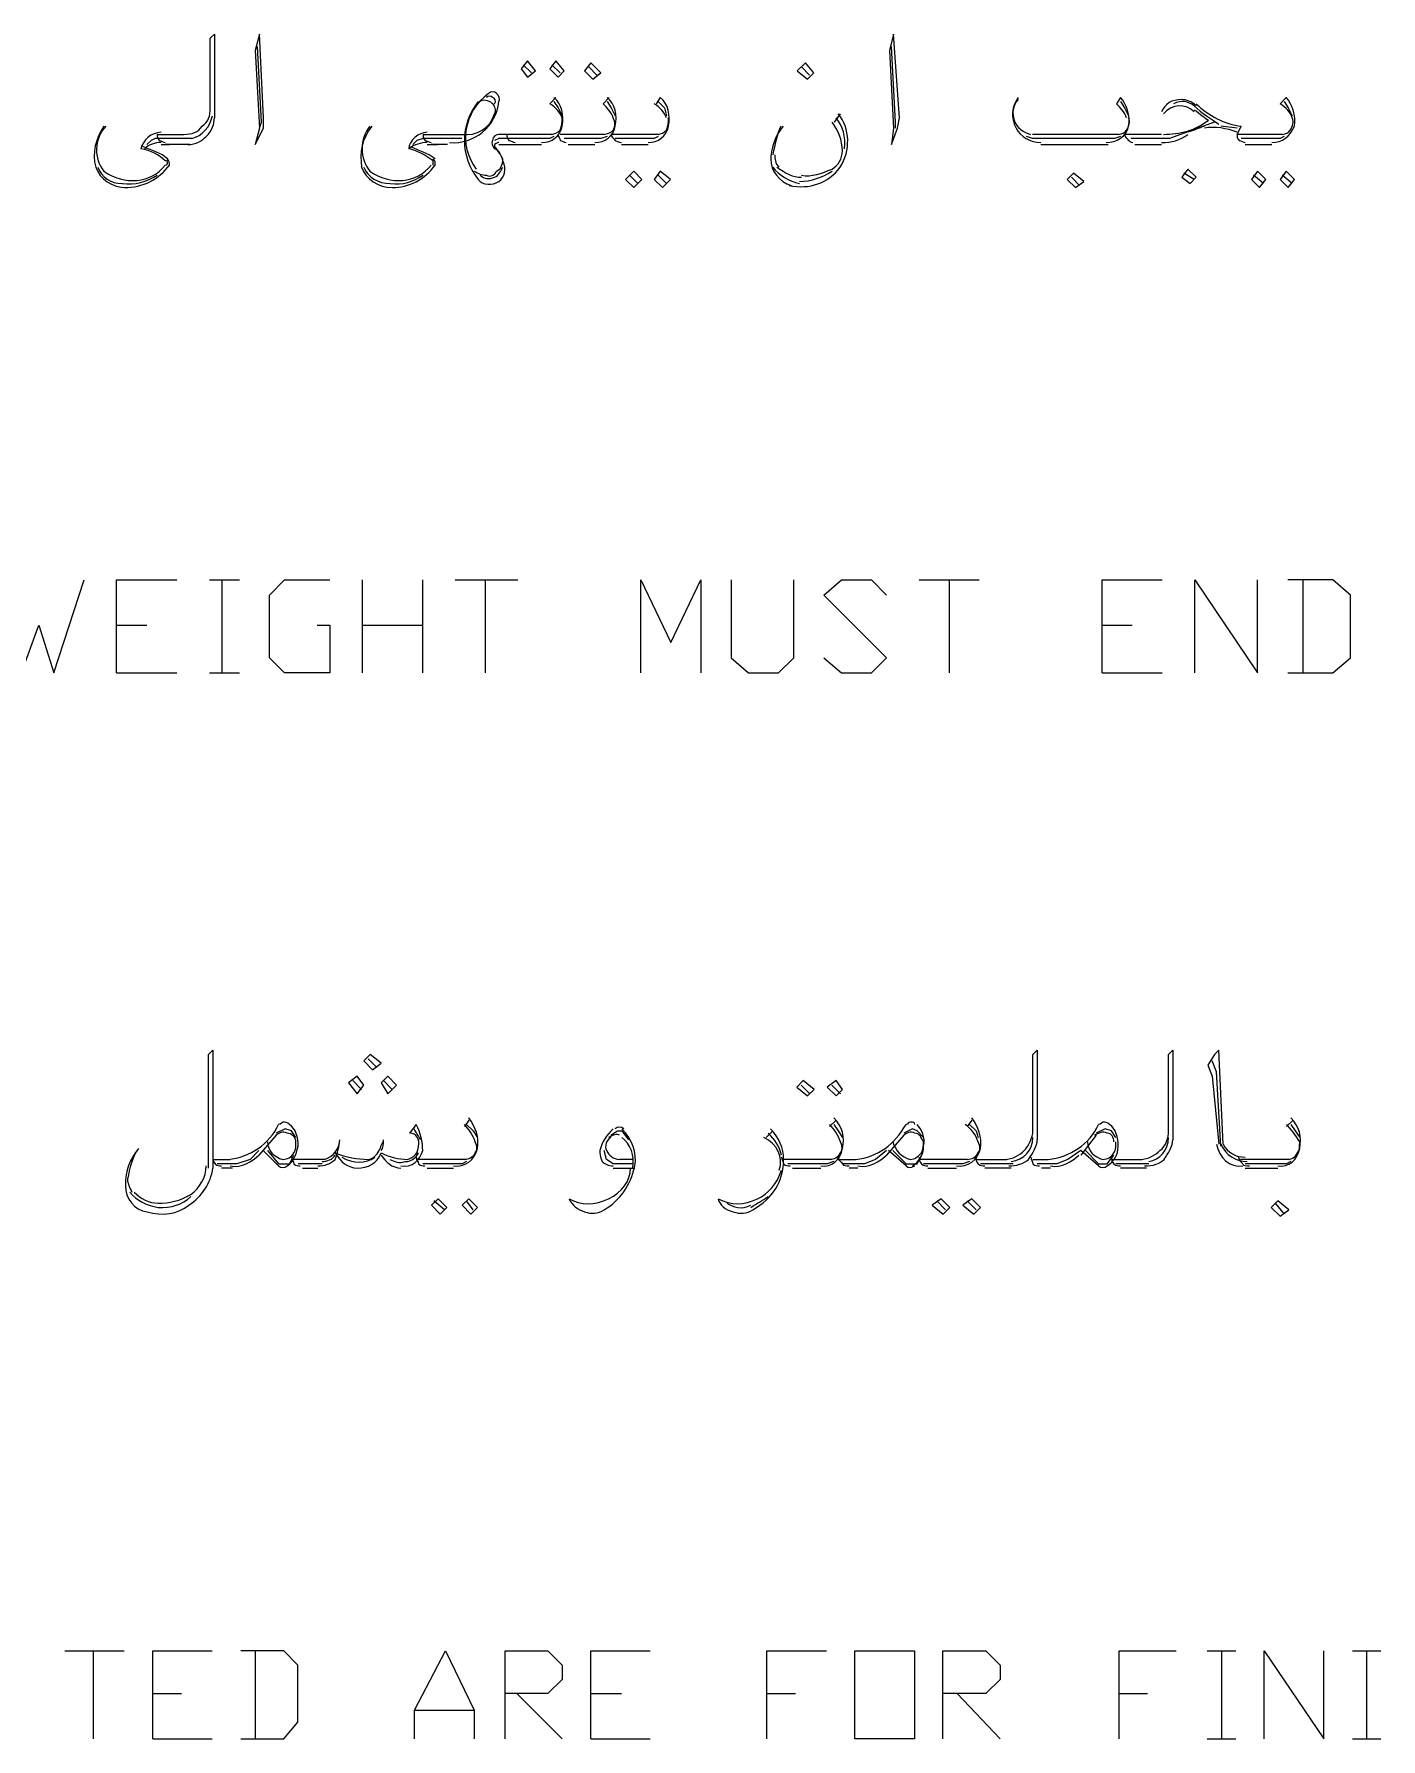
# Paper-space layout 'SM_Geared_A0' of a CAD drawing. Header units: millimetres. Extents: x 3 to 1211, y 0 to 841.
# Drawn here: x 1087.3 to 1131.1, y 567 to 622.4 of the extents above; entities that cross this region are included whole.
import ezdxf

# ---------------------------------------------------------------- set-up
doc = ezdxf.new("R2010")
doc.units = ezdxf.units.MM

psp = doc.layouts.new('SM_Geared_A0')

# ---------------------------------------------------------------- linework, layer by layer
at = {"lineweight": 20, "transparency": 33554666}
for points in [[(1093.007, 622.282), (1093.14, 622.415), (1093.14, 619.688)], [(1093.007, 619.954), (1093.007, 622.282), (1093.007, 622.282)], [(1094.604, 619.355), (1094.67, 619.555), (1094.537, 622.016)], [(1115.289, 619.355), (1115.289, 619.555), (1115.156, 622.016)], [(1103.45, 621.151), (1103.184, 621.417), (1103.184, 621.417)], [(1104.381, 621.151), (1104.115, 621.417), (1104.115, 621.417)], [(1105.578, 621.084), (1105.312, 621.35), (1105.312, 621.35)], [(1112.495, 621.084), (1112.229, 621.35), (1112.229, 621.35)], [(1104.248, 620.353), (1104.048, 620.153), (1104.048, 620.153)], [(1104.181, 620.22), (1104.314, 620.02), (1104.447, 619.754)], [(1105.977, 620.353), (1105.778, 620.153), (1105.778, 620.153)], [(1105.911, 620.22), (1106.044, 620.02), (1106.177, 619.754)], [(1107.64, 620.353), (1107.507, 620.153), (1107.507, 620.153)], [(1107.573, 620.22), (1107.773, 620.02), (1107.84, 619.754)], [(1122.605, 620.353), (1122.472, 620.153), (1122.472, 620.153)], [(1122.605, 620.22), (1122.738, 620.02), (1122.871, 619.754)], [(1127.993, 620.353), (1127.793, 620.153), (1127.793, 620.153)], [(1127.926, 620.22), (1128.059, 620.02), (1128.192, 619.754)], [(1113.493, 619.821), (1113.293, 619.555), (1113.293, 619.555)], [(1091.278, 619.156), (1092.143, 619.156), (1092.143, 619.156)], [(1099.925, 619.156), (1101.188, 619.156), (1101.188, 619.156)], [(1102.785, 619.156), (1102.386, 619.156), (1102.386, 619.156)], [(1104.115, 619.156), (1102.652, 619.156), (1102.652, 619.156)], [(1104.181, 619.089), (1104.048, 619.023), (1102.785, 619.023)], [(1105.844, 619.156), (1104.381, 619.156), (1104.381, 619.156)], [(1105.911, 619.089), (1105.711, 619.023), (1104.514, 619.023)], [(1107.573, 619.156), (1106.044, 619.156), (1106.044, 619.156)], [(1107.573, 619.089), (1107.44, 619.023), (1106.177, 619.023)], [(1122.605, 619.089), (1122.406, 619.023), (1119.878, 619.023), (1119.745, 619.023), (1119.546, 619.089)], [(1122.539, 619.156), (1119.745, 619.156), (1119.745, 619.156)], [(1123.935, 619.156), (1122.738, 619.156), (1122.738, 619.156)], [(1125.665, 619.555), (1124.201, 619.023), (1122.938, 619.023)], [(1126.396, 619.355), (1125.864, 619.422), (1125.864, 619.422)], [(1126.396, 619.156), (1126.529, 619.422), (1126.529, 619.422)], [(1127.86, 619.156), (1126.396, 619.156), (1126.396, 619.156)], [(1127.926, 619.089), (1127.793, 619.023), (1126.529, 619.023)], [(1091.544, 619.023), (1091.212, 619.023), (1091.079, 618.956), (1090.946, 618.823)], [(1092.409, 619.023), (1091.411, 619.023), (1091.411, 619.023)], [(1091.411, 618.823), (1091.677, 618.823), (1091.677, 618.823)], [(1092.342, 618.823), (1091.544, 618.823), (1091.544, 618.823)], [(1100.191, 619.023), (1099.925, 619.023), (1099.725, 618.956), (1099.592, 618.823)], [(1101.188, 619.023), (1100.058, 619.023), (1100.058, 619.023)], [(1100.058, 618.823), (1100.39, 618.823), (1100.39, 618.823)], [(1100.723, 618.823), (1100.191, 618.823), (1100.191, 618.823)], [(1102.918, 619.023), (1102.386, 619.023), (1102.253, 618.956)], [(1102.386, 618.823), (1103.051, 618.823), (1103.051, 618.823)], [(1102.918, 618.823), (1103.782, 618.823), (1103.782, 618.823)], [(1104.647, 618.823), (1105.512, 618.823), (1105.512, 618.823)], [(1106.376, 618.823), (1107.241, 618.823), (1107.241, 618.823)], [(1120.011, 618.823), (1122.206, 618.823), (1122.206, 618.823)], [(1123.071, 618.823), (1123.935, 618.823), (1123.935, 618.823)], [(1126.662, 618.823), (1127.527, 618.823), (1127.527, 618.823)], [(1106.908, 617.559), (1106.642, 617.825), (1106.642, 617.825)], [(1107.84, 617.559), (1107.573, 617.825), (1107.573, 617.825)], [(1121.275, 617.493), (1121.009, 617.759), (1121.009, 617.759)], [(1125, 617.692), (1124.667, 617.892), (1124.667, 617.892)], [(1127.261, 617.559), (1126.928, 617.825), (1126.928, 617.825)], [(1128.192, 617.559), (1127.86, 617.825), (1127.86, 617.825)], [(1085.884, 604.669), (1086.862, 601.652), (1087.433, 603.201), (1087.922, 601.652), (1088.901, 604.669)], [(1089.961, 601.652), (1089.961, 604.669), (1091.918, 604.669)], [(1092.978, 604.669), (1093.957, 604.669), (1093.957, 604.669)], [(1093.386, 604.669), (1093.386, 601.652), (1093.386, 601.652)], [(1096.484, 603.201), (1096.892, 603.201), (1096.892, 601.652), (1095.424, 601.652), (1094.935, 602.141), (1094.935, 604.18), (1095.424, 604.669), (1096.892, 604.669)], [(1097.952, 601.652), (1097.952, 604.669), (1097.952, 604.669)], [(1099.909, 604.669), (1099.909, 601.652), (1099.909, 601.652)], [(1100.97, 604.669), (1103.008, 604.669), (1103.008, 604.669)], [(1101.948, 604.669), (1101.948, 601.652), (1101.948, 601.652)], [(1107.004, 601.652), (1107.004, 604.669), (1107.982, 602.631), (1108.961, 604.669), (1108.961, 601.652)], [(1109.94, 604.669), (1109.94, 602.141), (1110.51, 601.652), (1111.489, 601.652), (1111.978, 602.141), (1111.978, 604.669)], [(1112.957, 602.141), (1113.528, 601.652), (1114.506, 601.652), (1114.995, 602.141), (1112.957, 604.18), (1113.528, 604.669), (1114.506, 604.669), (1114.995, 604.18)], [(1116.055, 604.669), (1118.013, 604.669), (1118.013, 604.669)], [(1117.034, 604.669), (1117.034, 601.652), (1117.034, 601.652)], [(1122.008, 601.652), (1122.008, 604.669), (1123.965, 604.669)], [(1125.026, 601.652), (1125.026, 604.669), (1127.064, 601.652), (1127.064, 604.669)], [(1128.043, 601.652), (1129.511, 601.652), (1130.081, 602.141), (1130.081, 604.18), (1129.511, 604.669), (1128.043, 604.669)], [(1128.532, 604.669), (1128.532, 601.652), (1128.532, 601.652)], [(1089.961, 603.201), (1090.939, 603.201), (1090.939, 603.201)], [(1097.952, 603.201), (1099.909, 603.201), (1099.909, 603.201)], [(1122.008, 603.201), (1122.987, 603.201), (1122.987, 603.201)], [(1089.961, 601.652), (1091.918, 601.652), (1091.918, 601.652)], [(1092.978, 601.652), (1093.957, 601.652), (1093.957, 601.652)], [(1122.008, 601.652), (1123.965, 601.652), (1123.965, 601.652)], [(1092.947, 589.246), (1093.09, 589.388), (1093.09, 587.468), (1093.09, 585.548)], [(1092.947, 585.548), (1092.947, 589.246), (1092.947, 589.246)], [(1119.757, 589.246), (1119.899, 589.388), (1119.899, 586.472)], [(1119.757, 586.757), (1119.757, 589.246), (1119.757, 589.246)], [(1124.166, 589.246), (1124.308, 589.388), (1124.308, 586.472)], [(1124.166, 586.757), (1124.166, 589.246), (1124.166, 589.246)], [(1125.944, 586.33), (1125.802, 589.388), (1125.659, 589.246), (1125.446, 588.89), (1125.588, 588.534), (1125.802, 586.33)], [(1098.423, 588.819), (1098.139, 589.103), (1098.139, 589.103)], [(1125.873, 586.259), (1125.731, 588.677), (1125.588, 589.032)], [(1097.925, 588.108), (1097.641, 588.392), (1097.641, 588.392)], [(1098.921, 588.108), (1098.636, 588.392), (1098.636, 588.392)], [(1112.503, 587.965), (1112.219, 588.25), (1112.219, 588.25)], [(1113.499, 587.965), (1113.215, 588.25), (1113.215, 588.25)], [(1099.703, 586.97), (1099.49, 586.685), (1099.49, 586.685)], [(1101.41, 587.112), (1101.268, 586.899), (1101.268, 586.899)], [(1101.339, 586.97), (1101.552, 586.757), (1101.694, 586.543)], [(1113.357, 587.112), (1113.143, 586.899), (1113.143, 586.899)], [(1113.286, 586.97), (1113.428, 586.757), (1113.57, 586.543)], [(1117.766, 587.112), (1117.624, 586.899), (1117.624, 586.899)], [(1117.695, 586.97), (1117.908, 586.757), (1117.979, 586.543)], [(1128.219, 587.112), (1128.006, 586.899), (1128.006, 586.899)], [(1128.148, 586.97), (1128.291, 586.757), (1128.433, 586.543)], [(1095.152, 586.614), (1094.583, 585.974), (1094.583, 585.974)], [(1095.792, 586.543), (1095.65, 586.757), (1095.436, 586.828), (1095.152, 586.685)], [(1106.032, 586.614), (1106.245, 586.757), (1106.388, 586.757), (1106.601, 586.472)], [(1111.295, 586.757), (1111.081, 586.543), (1111.081, 586.543)], [(1115.561, 586.614), (1114.992, 585.974), (1114.992, 585.974)], [(1116.201, 586.543), (1115.988, 586.757), (1115.846, 586.828), (1115.561, 586.685)], [(1121.819, 586.614), (1121.321, 585.974), (1121.321, 585.974)], [(1122.459, 586.543), (1122.317, 586.757), (1122.104, 586.828), (1121.819, 586.685)], [(1093.09, 585.832), (1093.658, 585.832), (1093.658, 585.832)], [(1094.583, 586.117), (1094.298, 585.832), (1093.872, 585.69), (1093.232, 585.69)], [(1095.223, 585.619), (1094.725, 586.117), (1094.725, 586.117)], [(1094.867, 586.117), (1095.223, 585.69), (1095.365, 585.69), (1095.578, 585.69), (1095.721, 585.974)], [(1096.716, 585.832), (1095.65, 585.832), (1095.65, 585.832)], [(1101.339, 585.832), (1099.703, 585.832), (1099.703, 585.832)], [(1106.743, 585.69), (1106.103, 585.69), (1105.89, 585.832), (1105.819, 586.117)], [(1106.743, 585.832), (1106.317, 585.832), (1106.317, 585.832)], [(1113.215, 585.832), (1111.65, 585.832), (1111.65, 585.832)], [(1113.428, 585.832), (1113.997, 585.832), (1113.997, 585.832)], [(1114.992, 586.117), (1114.637, 585.832), (1114.281, 585.69), (1113.57, 585.69)], [(1115.632, 585.619), (1115.064, 586.117), (1115.064, 586.117)], [(1115.206, 586.117), (1115.632, 585.69), (1115.775, 585.69), (1115.988, 585.69), (1116.13, 585.974)], [(1117.624, 585.832), (1116.059, 585.832), (1116.059, 585.832)], [(1117.908, 585.832), (1118.904, 585.832), (1118.904, 585.832)], [(1119.757, 585.832), (1120.255, 585.832), (1120.255, 585.832)], [(1121.321, 586.117), (1120.895, 585.832), (1120.539, 585.69), (1119.899, 585.69)], [(1121.89, 585.619), (1121.321, 586.117), (1121.321, 586.117)], [(1121.464, 586.117), (1121.89, 585.69), (1122.033, 585.69), (1122.175, 585.69), (1122.388, 585.974)], [(1122.317, 585.832), (1123.313, 585.832), (1123.313, 585.832)], [(1128.077, 585.832), (1126.513, 585.832), (1126.513, 585.832)], [(1093.73, 585.548), (1093.374, 585.548), (1093.374, 585.548)], [(1096.645, 585.69), (1095.863, 585.69), (1095.863, 585.69)], [(1096.005, 585.548), (1096.503, 585.548), (1096.503, 585.548)], [(1101.339, 585.761), (1101.196, 585.69), (1099.916, 585.69)], [(1100.059, 585.548), (1100.912, 585.548), (1100.912, 585.548)], [(1106.103, 585.548), (1106.814, 585.548), (1106.814, 585.548)], [(1113.286, 585.761), (1113.072, 585.69), (1111.792, 585.69)], [(1111.935, 585.548), (1112.859, 585.548), (1112.859, 585.548)], [(1114.068, 585.548), (1113.783, 585.548), (1113.783, 585.548)], [(1117.695, 585.761), (1117.481, 585.69), (1116.201, 585.69)], [(1116.344, 585.548), (1117.268, 585.548), (1117.268, 585.548)], [(1119.117, 585.69), (1118.05, 585.69), (1118.05, 585.69)], [(1119.046, 585.548), (1118.193, 585.548), (1118.193, 585.548)], [(1120.326, 585.548), (1120.041, 585.548), (1120.041, 585.548)], [(1123.526, 585.69), (1122.459, 585.69), (1122.459, 585.69)], [(1123.455, 585.548), (1122.602, 585.548), (1122.602, 585.548)], [(1128.148, 585.761), (1128.006, 585.69), (1126.655, 585.69)], [(1126.655, 585.548), (1126.939, 585.548), (1126.939, 585.548)], [(1126.797, 585.548), (1127.722, 585.548), (1127.722, 585.548)], [(1100.628, 584.196), (1100.272, 584.481), (1100.272, 584.481)], [(1101.552, 584.196), (1101.339, 584.481), (1101.339, 584.481)], [(1116.912, 584.196), (1116.628, 584.481), (1116.628, 584.481)], [(1117.908, 584.196), (1117.624, 584.481), (1117.624, 584.481)], [(1127.935, 584.054), (1127.651, 584.41), (1127.651, 584.41)], [(1088.272, 569.856), (1090.207, 569.856), (1090.207, 569.856)], [(1089.201, 569.856), (1089.201, 566.992), (1089.201, 566.992)], [(1091.136, 566.992), (1091.136, 569.856), (1093.071, 569.856)], [(1094, 566.992), (1095.393, 566.992), (1095.858, 567.534), (1095.858, 569.391), (1095.393, 569.856), (1094, 569.856)], [(1094.464, 569.856), (1094.464, 566.992), (1094.464, 566.992)], [(1099.65, 566.992), (1099.65, 567.921), (1100.656, 569.856), (1101.585, 567.921), (1101.585, 566.992)], [(1102.591, 566.992), (1102.591, 569.856), (1103.985, 569.856), (1104.449, 569.391), (1104.449, 568.927), (1103.985, 568.463), (1102.591, 568.463)], [(1105.378, 566.992), (1105.378, 569.856), (1107.313, 569.856)], [(1111.105, 566.992), (1111.105, 569.856), (1113.04, 569.856)], [(1116.833, 566.992), (1116.833, 569.856), (1118.226, 569.856), (1118.69, 569.391), (1118.69, 568.927), (1118.226, 568.463), (1116.833, 568.463)], [(1122.56, 566.992), (1122.56, 569.856), (1124.418, 569.856)], [(1125.424, 569.856), (1126.353, 569.856), (1126.353, 569.856)], [(1125.889, 569.856), (1125.889, 566.992), (1125.889, 566.992)], [(1127.282, 566.992), (1127.282, 569.856), (1129.217, 566.992), (1129.217, 569.856)], [(1130.146, 569.856), (1131.074, 569.856), (1131.074, 569.856)], [(1130.61, 569.856), (1130.61, 566.992), (1130.61, 566.992)], [(1091.136, 568.463), (1092.065, 568.463), (1092.065, 568.463)], [(1102.978, 568.463), (1104.449, 566.992), (1104.449, 566.992)], [(1105.378, 568.463), (1106.384, 568.463), (1106.384, 568.463)], [(1111.105, 568.463), (1112.034, 568.463), (1112.034, 568.463)], [(1117.297, 568.463), (1118.69, 566.992), (1118.69, 566.992)], [(1122.56, 568.463), (1123.489, 568.463), (1123.489, 568.463)], [(1099.65, 567.921), (1101.585, 567.921), (1101.585, 567.921)], [(1091.136, 566.992), (1093.071, 566.992), (1093.071, 566.992)], [(1105.378, 566.992), (1107.313, 566.992), (1107.313, 566.992)], [(1125.424, 566.992), (1126.353, 566.992), (1126.353, 566.992)], [(1130.146, 566.992), (1131.074, 566.992), (1131.074, 566.992)]]:
    psp.add_lwpolyline(points, dxfattribs=at)
for points in [[(1094.471, 618.823), (1094.737, 619.355), (1094.737, 619.688), (1094.604, 622.415), (1094.471, 621.883), (1094.604, 619.355)], [(1115.156, 618.823), (1115.355, 619.355), (1115.422, 619.688), (1115.222, 622.415), (1115.089, 621.883), (1115.222, 619.355)], [(1103.583, 621.217), (1103.317, 621.55), (1103.117, 621.284), (1103.317, 621.018)], [(1104.514, 621.217), (1104.248, 621.55), (1104.048, 621.284), (1104.314, 621.018)], [(1105.711, 621.151), (1105.379, 621.483), (1105.179, 621.217), (1105.445, 620.951)], [(1112.628, 621.151), (1112.362, 621.483), (1112.096, 621.217), (1112.429, 620.951)], [(1125.066, 617.759), (1124.8, 618.025), (1124.6, 617.759), (1124.866, 617.559)], [(1107.041, 617.692), (1106.775, 617.958), (1106.509, 617.692), (1106.775, 617.426)], [(1107.973, 617.692), (1107.64, 617.958), (1107.44, 617.692), (1107.707, 617.426)], [(1121.408, 617.626), (1121.075, 617.892), (1120.876, 617.692), (1121.142, 617.426)], [(1127.327, 617.692), (1127.061, 617.958), (1126.862, 617.692), (1127.128, 617.426)], [(1128.259, 617.692), (1127.993, 617.958), (1127.793, 617.692), (1128.059, 617.426)], [(1098.565, 588.961), (1098.21, 589.246), (1097.996, 589.032), (1098.281, 588.748)], [(1097.996, 588.25), (1097.783, 588.534), (1097.499, 588.321), (1097.783, 587.965)], [(1099.063, 588.25), (1098.779, 588.534), (1098.565, 588.321), (1098.779, 587.965)], [(1112.646, 588.108), (1112.29, 588.392), (1112.077, 588.179), (1112.432, 587.894)], [(1113.57, 588.108), (1113.357, 588.392), (1113.072, 588.179), (1113.357, 587.894)], [(1100.699, 584.268), (1100.414, 584.552), (1100.201, 584.339), (1100.485, 584.054)], [(1101.694, 584.268), (1101.41, 584.552), (1101.196, 584.339), (1101.481, 584.054)], [(1117.055, 584.268), (1116.77, 584.552), (1116.486, 584.339), (1116.841, 584.054)], [(1118.05, 584.268), (1117.766, 584.552), (1117.481, 584.339), (1117.837, 584.054)], [(1128.077, 584.196), (1127.722, 584.481), (1127.508, 584.268), (1127.793, 583.983)], [(1113.969, 566.992), (1113.969, 569.856), (1115.904, 569.856), (1115.904, 566.992)]]:
    psp.add_lwpolyline(points, close=True, dxfattribs=at)
at = {"lineweight": 20, "transparency": 33554666, "extrusion": (0, 0, 9.96918)}
for points in [[(1100.789, 618.89), (1101.587, 618.823), (1102.319, 619.422), (1102.386, 620.22)], [(1102.053, 620.486), (1101.255, 619.887), (1101.055, 618.823), (1101.654, 618.025)], [(1101.72, 620.22), (1101.122, 619.488), (1101.122, 618.424), (1101.72, 617.692)], [(1104.447, 619.422), (1104.514, 619.754), (1104.447, 620.153), (1104.181, 620.353)], [(1106.177, 619.422), (1106.243, 619.754), (1106.177, 620.153), (1105.911, 620.353)], [(1107.906, 619.422), (1107.973, 619.754), (1107.906, 620.153), (1107.64, 620.353)], [(1122.871, 619.422), (1122.938, 619.754), (1122.805, 620.153), (1122.605, 620.353)], [(1124.6, 620.286), (1124.268, 620.286), (1124.068, 620.153), (1123.935, 619.887)], [(1125, 620.087), (1124.8, 620.22), (1124.6, 620.286), (1124.334, 620.153)], [(1125.066, 620.087), (1124.933, 620.22), (1124.733, 620.286), (1124.6, 620.286)], [(1128.259, 619.422), (1128.325, 619.754), (1128.192, 620.153), (1127.993, 620.353)], [(1092.409, 619.023), (1092.741, 619.089), (1093.007, 619.422), (1093.074, 619.754)], [(1101.188, 619.156), (1101.654, 619.089), (1102.12, 619.355), (1102.253, 619.821)], [(1104.447, 619.688), (1104.381, 619.887), (1104.248, 620.02), (1104.048, 620.153)], [(1106.11, 619.688), (1106.044, 619.887), (1105.911, 620.02), (1105.778, 620.153)], [(1107.84, 619.688), (1107.773, 619.887), (1107.64, 620.02), (1107.44, 620.153)], [(1113.626, 618.69), (1113.693, 619.089), (1113.56, 619.422), (1113.36, 619.688)], [(1122.805, 619.688), (1122.738, 619.887), (1122.605, 620.02), (1122.472, 620.153)], [(1125, 619.887), (1124.733, 620.153), (1124.268, 620.153), (1124.002, 619.821)], [(1125, 620.087), (1125.266, 619.821), (1125.532, 619.688), (1125.798, 619.488)], [(1125, 619.954), (1125.199, 619.821), (1125.332, 619.688), (1125.465, 619.621)], [(1125.066, 620.153), (1125.465, 619.754), (1125.997, 619.488), (1126.529, 619.422)], [(1128.192, 619.688), (1128.126, 619.887), (1127.993, 620.02), (1127.793, 620.153)], [(1089.549, 619.422), (1089.283, 619.023), (1089.15, 618.557), (1089.283, 618.091)], [(1089.615, 619.422), (1089.216, 619.023), (1089.216, 618.357), (1089.549, 617.958)], [(1091.411, 619.222), (1091.079, 619.222), (1090.813, 618.956), (1090.746, 618.69)], [(1098.195, 619.422), (1097.863, 619.023), (1097.863, 618.357), (1098.195, 617.958)], [(1098.262, 619.422), (1097.929, 619.023), (1097.863, 618.557), (1097.929, 618.091)], [(1100.058, 619.222), (1099.792, 619.222), (1099.459, 618.956), (1099.459, 618.69)], [(1103.782, 618.89), (1104.115, 618.89), (1104.381, 619.089), (1104.447, 619.422)], [(1105.512, 618.89), (1105.844, 618.89), (1106.11, 619.089), (1106.177, 619.422)], [(1107.241, 618.89), (1107.573, 618.89), (1107.84, 619.089), (1107.906, 619.422)], [(1111.631, 619.422), (1111.365, 619.089), (1111.232, 618.69), (1111.232, 618.291)], [(1111.564, 619.422), (1111.431, 619.156), (1111.365, 618.823), (1111.298, 618.49)], [(1113.56, 618.623), (1113.56, 618.956), (1113.426, 619.289), (1113.227, 619.555)], [(1122.14, 618.89), (1122.472, 618.89), (1122.805, 619.089), (1122.871, 619.422)], [(1123.935, 618.89), (1124.268, 618.89), (1124.534, 618.956), (1124.8, 619.156)], [(1124.002, 619.156), (1124.534, 619.156), (1125.066, 619.289), (1125.465, 619.621)], [(1125.332, 619.422), (1125.133, 619.355), (1125, 619.289), (1124.8, 619.222)], [(1126.396, 619.222), (1126.064, 619.355), (1125.665, 619.422), (1125.332, 619.355)], [(1127.527, 618.89), (1127.86, 618.89), (1128.126, 619.089), (1128.259, 619.422)], [(1091.544, 618.291), (1091.345, 618.49), (1091.079, 618.623), (1090.746, 618.69)], [(1091.611, 618.357), (1091.411, 618.557), (1091.145, 618.623), (1090.813, 618.756)], [(1091.411, 618.89), (1091.212, 618.89), (1091.012, 618.823), (1090.879, 618.69)], [(1100.058, 618.89), (1099.858, 618.89), (1099.659, 618.823), (1099.459, 618.69)], [(1100.257, 618.291), (1099.991, 618.49), (1099.725, 618.623), (1099.459, 618.69)], [(1100.324, 618.357), (1100.058, 618.557), (1099.792, 618.623), (1099.526, 618.756)], [(1102.519, 618.291), (1102.519, 618.424), (1102.386, 618.623), (1102.253, 618.756)], [(1113.227, 618.025), (1113.426, 618.158), (1113.56, 618.357), (1113.56, 618.623)], [(1089.283, 618.091), (1089.416, 617.692), (1089.815, 617.426), (1090.28, 617.426)], [(1089.349, 618.091), (1089.482, 617.759), (1089.748, 617.559), (1090.147, 617.559)], [(1089.549, 617.958), (1090.214, 617.493), (1091.079, 617.559), (1091.544, 618.158)], [(1090.214, 617.426), (1090.813, 617.426), (1091.345, 617.692), (1091.677, 618.158)], [(1091.677, 618.158), (1091.677, 618.224), (1091.677, 618.291), (1091.611, 618.357)], [(1097.929, 618.091), (1098.062, 617.692), (1098.461, 617.426), (1098.927, 617.426)], [(1097.996, 618.091), (1098.129, 617.759), (1098.461, 617.559), (1098.86, 617.559)], [(1098.195, 617.958), (1098.86, 617.493), (1099.725, 617.559), (1100.191, 618.158)], [(1098.927, 617.426), (1099.459, 617.426), (1099.991, 617.692), (1100.324, 618.158)], [(1100.324, 618.158), (1100.324, 618.224), (1100.324, 618.291), (1100.257, 618.357)], [(1111.232, 618.357), (1111.232, 617.958), (1111.498, 617.626), (1111.897, 617.493)], [(1111.298, 618.091), (1111.498, 617.825), (1111.83, 617.626), (1112.163, 617.559)], [(1111.365, 618.49), (1111.365, 618.357), (1111.365, 618.224), (1111.498, 618.091)], [(1111.431, 618.091), (1111.697, 617.892), (1111.963, 617.759), (1112.229, 617.759)], [(1112.229, 617.825), (1112.562, 617.759), (1112.894, 617.892), (1113.227, 618.025)], [(1090.147, 617.559), (1090.547, 617.493), (1090.946, 617.626), (1091.278, 617.825)], [(1098.86, 617.559), (1099.26, 617.493), (1099.592, 617.626), (1099.925, 617.825)], [(1112.163, 617.626), (1112.562, 617.626), (1112.894, 617.759), (1113.227, 617.958)], [(1093.587, 585.832), (1094.298, 585.903), (1094.938, 586.33), (1095.223, 586.97)], [(1099.916, 586.117), (1099.916, 586.401), (1099.845, 586.685), (1099.703, 586.97)], [(1101.623, 586.401), (1101.552, 586.614), (1101.41, 586.828), (1101.268, 586.97)], [(1101.694, 586.188), (1101.765, 586.543), (1101.623, 586.899), (1101.41, 587.183)], [(1113.499, 586.401), (1113.428, 586.614), (1113.286, 586.828), (1113.143, 586.97)], [(1113.57, 586.188), (1113.641, 586.543), (1113.57, 586.899), (1113.286, 587.183)], [(1113.997, 585.832), (1114.708, 585.903), (1115.277, 586.33), (1115.632, 586.97)], [(1117.979, 586.401), (1117.908, 586.614), (1117.766, 586.828), (1117.552, 586.97)], [(1118.05, 586.188), (1118.121, 586.543), (1117.979, 586.899), (1117.766, 587.183)], [(1120.255, 585.832), (1120.966, 585.903), (1121.606, 586.33), (1121.89, 586.97)], [(1128.433, 586.401), (1128.291, 586.614), (1128.148, 586.828), (1128.006, 586.97)], [(1128.433, 586.188), (1128.504, 586.543), (1128.433, 586.899), (1128.148, 587.183)], [(1094.867, 586.401), (1094.867, 586.117), (1095.081, 585.903), (1095.365, 585.832)], [(1096.716, 585.832), (1097.001, 585.903), (1097.214, 586.188), (1097.214, 586.472)], [(1098.494, 586.117), (1098.565, 586.259), (1098.565, 586.33), (1098.636, 586.401)], [(1098.565, 586.117), (1098.636, 586.188), (1098.636, 586.33), (1098.636, 586.472)], [(1099.845, 586.472), (1099.774, 586.614), (1099.703, 586.685), (1099.632, 586.828)], [(1106.103, 586.828), (1105.89, 586.614), (1105.748, 586.401), (1105.677, 586.117)], [(1106.317, 586.614), (1106.245, 586.685), (1106.103, 586.614), (1105.961, 586.543)], [(1106.459, 586.828), (1106.388, 586.899), (1106.245, 586.899), (1106.174, 586.828)], [(1106.814, 585.619), (1106.885, 586.045), (1106.743, 586.472), (1106.388, 586.828)], [(1106.743, 585.548), (1106.814, 585.974), (1106.672, 586.33), (1106.388, 586.543)], [(1111.508, 585.477), (1111.65, 585.903), (1111.437, 586.33), (1111.01, 586.543)], [(1111.579, 585.974), (1111.508, 586.259), (1111.366, 586.472), (1111.152, 586.685)], [(1111.65, 585.832), (1111.65, 586.188), (1111.508, 586.543), (1111.223, 586.828)], [(1115.206, 586.401), (1115.277, 586.117), (1115.49, 585.903), (1115.775, 585.832)], [(1119.046, 585.761), (1119.473, 585.832), (1119.757, 586.117), (1119.757, 586.543)], [(1121.535, 586.401), (1121.535, 586.117), (1121.748, 585.903), (1122.033, 585.832)], [(1123.526, 585.761), (1123.882, 585.832), (1124.166, 586.117), (1124.166, 586.543)], [(1090.672, 586.188), (1090.387, 585.832), (1090.245, 585.477), (1090.245, 584.979)], [(1090.672, 586.188), (1090.458, 585.903), (1090.387, 585.548), (1090.316, 585.192)], [(1093.658, 585.619), (1094.014, 585.548), (1094.37, 585.761), (1094.583, 585.974)], [(1096.645, 585.761), (1096.787, 585.761), (1097.001, 585.832), (1097.072, 585.974)], [(1097.072, 586.045), (1097.427, 585.903), (1097.783, 585.832), (1098.139, 585.832)], [(1097.285, 585.903), (1097.641, 585.69), (1098.067, 585.69), (1098.352, 585.903)], [(1098.139, 585.832), (1098.281, 585.832), (1098.423, 585.974), (1098.494, 586.117)], [(1098.565, 586.045), (1098.85, 585.903), (1099.134, 585.832), (1099.419, 585.832)], [(1098.565, 585.974), (1098.707, 585.761), (1098.921, 585.548), (1099.205, 585.548)], [(1099.205, 585.619), (1099.561, 585.548), (1099.845, 585.832), (1099.916, 586.117)], [(1100.912, 585.619), (1101.268, 585.548), (1101.623, 585.832), (1101.694, 586.188)], [(1110.654, 584.196), (1111.295, 584.552), (1111.65, 585.121), (1111.65, 585.832)], [(1112.859, 585.619), (1113.215, 585.548), (1113.499, 585.832), (1113.57, 586.188)], [(1114.068, 585.619), (1114.423, 585.548), (1114.779, 585.761), (1114.992, 585.974)], [(1117.268, 585.619), (1117.624, 585.548), (1117.979, 585.832), (1118.05, 586.188)], [(1120.326, 585.619), (1120.681, 585.548), (1121.037, 585.761), (1121.25, 585.974)], [(1125.731, 586.33), (1125.802, 585.903), (1126.157, 585.548), (1126.584, 585.619)], [(1125.873, 586.33), (1126.015, 585.974), (1126.371, 585.761), (1126.726, 585.761)], [(1125.944, 586.33), (1126.086, 586.045), (1126.371, 585.903), (1126.655, 585.903)], [(1127.722, 585.619), (1128.077, 585.548), (1128.362, 585.832), (1128.433, 586.188)], [(1092.378, 584.694), (1092.663, 584.908), (1092.876, 585.263), (1092.876, 585.619)], [(1095.223, 585.619), (1095.294, 585.548), (1095.436, 585.548), (1095.507, 585.619)], [(1105.819, 584.196), (1106.317, 584.481), (1106.672, 584.979), (1106.814, 585.619)], [(1115.632, 585.619), (1115.704, 585.548), (1115.775, 585.548), (1115.917, 585.619)], [(1121.89, 585.619), (1121.962, 585.548), (1122.104, 585.548), (1122.175, 585.619)], [(1090.245, 584.979), (1090.245, 584.552), (1090.529, 584.196), (1090.956, 584.125)], [(1090.316, 585.192), (1090.316, 585.05), (1090.387, 584.908), (1090.458, 584.765)], [(1090.529, 584.765), (1090.743, 584.552), (1091.027, 584.41), (1091.312, 584.41)], [(1091.312, 584.41), (1091.667, 584.41), (1092.023, 584.481), (1092.378, 584.694)], [(1109.801, 584.41), (1110.014, 584.268), (1110.299, 584.196), (1110.583, 584.339)], [(1110.583, 584.268), (1110.797, 584.41), (1110.939, 584.481), (1111.152, 584.623)]]:
    psp.add_open_spline(points, degree=3, dxfattribs=at)
for points in [[(1102.253, 619.821), (1102.319, 619.954), (1102.253, 620.087), (1102.186, 620.153), (1102.186, 620.153), (1102.053, 620.286), (1101.853, 620.286), (1101.787, 620.22)], [(1102.253, 620.153), (1102.319, 620.22), (1102.253, 620.353), (1102.186, 620.353), (1102.186, 620.353), (1102.12, 620.419), (1102.053, 620.419), (1101.987, 620.353)], [(1102.386, 620.22), (1102.452, 620.286), (1102.386, 620.419), (1102.319, 620.486), (1102.319, 620.486), (1102.253, 620.552), (1102.12, 620.552), (1102.053, 620.486)], [(1119.28, 620.353), (1119.08, 620.087), (1119.013, 619.688), (1119.213, 619.355), (1119.213, 619.355), (1119.346, 619.089), (1119.679, 618.89), (1120.011, 618.89)], [(1119.28, 620.286), (1119.08, 620.087), (1119.08, 619.821), (1119.146, 619.621), (1119.146, 619.621), (1119.213, 619.355), (1119.479, 619.222), (1119.679, 619.156)], [(1092.143, 619.156), (1092.409, 619.156), (1092.608, 619.222), (1092.741, 619.422), (1092.741, 619.422), (1092.941, 619.555), (1093.007, 619.754), (1093.007, 620.02)], [(1092.276, 618.823), (1092.542, 618.823), (1092.741, 618.956), (1092.874, 619.089), (1092.874, 619.089), (1093.074, 619.289), (1093.14, 619.488), (1093.14, 619.688)], [(1104.115, 619.156), (1104.181, 619.156), (1104.314, 619.222), (1104.381, 619.289), (1104.381, 619.289), (1104.447, 619.422), (1104.447, 619.555), (1104.447, 619.688)], [(1105.778, 619.156), (1105.911, 619.156), (1106.044, 619.222), (1106.11, 619.289), (1106.11, 619.289), (1106.177, 619.422), (1106.177, 619.555), (1106.11, 619.688)], [(1107.573, 619.156), (1107.64, 619.156), (1107.773, 619.222), (1107.84, 619.289), (1107.84, 619.289), (1107.906, 619.422), (1107.906, 619.555), (1107.906, 619.688)], [(1111.83, 617.493), (1112.495, 617.36), (1113.094, 617.559), (1113.493, 618.091), (1113.493, 618.091), (1113.826, 618.623), (1113.826, 619.355), (1113.426, 619.821)], [(1122.539, 619.156), (1122.672, 619.156), (1122.738, 619.222), (1122.805, 619.289), (1122.805, 619.289), (1122.871, 619.422), (1122.938, 619.555), (1122.871, 619.688)], [(1127.86, 619.156), (1127.993, 619.156), (1128.059, 619.222), (1128.126, 619.289), (1128.126, 619.289), (1128.192, 619.422), (1128.259, 619.555), (1128.192, 619.688)], [(1091.278, 619.156), (1091.278, 619.089), (1091.278, 619.023), (1091.345, 618.956), (1091.345, 618.956), (1091.411, 618.956), (1091.478, 618.89), (1091.544, 618.89)], [(1099.925, 619.156), (1099.925, 619.089), (1099.925, 619.023), (1099.991, 618.956), (1099.991, 618.956), (1100.058, 618.956), (1100.124, 618.89), (1100.191, 618.89)], [(1102.386, 619.156), (1102.319, 619.156), (1102.186, 619.089), (1102.186, 618.956), (1102.186, 618.956), (1102.12, 618.89), (1102.186, 618.756), (1102.253, 618.69)], [(1102.652, 619.156), (1102.652, 619.089), (1102.652, 619.023), (1102.718, 618.956), (1102.718, 618.956), (1102.785, 618.956), (1102.851, 618.89), (1102.918, 618.89)], [(1104.314, 619.156), (1104.314, 619.089), (1104.381, 619.023), (1104.381, 618.956), (1104.381, 618.956), (1104.447, 618.956), (1104.514, 618.89), (1104.58, 618.89)], [(1106.044, 619.156), (1106.044, 619.089), (1106.11, 619.023), (1106.177, 618.956), (1106.177, 618.956), (1106.177, 618.956), (1106.31, 618.89), (1106.376, 618.89)], [(1122.738, 619.156), (1122.738, 619.089), (1122.805, 619.023), (1122.871, 618.956), (1122.871, 618.956), (1122.871, 618.956), (1122.938, 618.89), (1123.004, 618.89)], [(1126.396, 619.156), (1126.396, 619.089), (1126.396, 619.023), (1126.463, 618.956), (1126.463, 618.956), (1126.529, 618.956), (1126.596, 618.89), (1126.662, 618.89)], [(1102.386, 618.89), (1102.386, 618.89), (1102.319, 618.89), (1102.253, 618.823), (1102.253, 618.823), (1102.253, 618.823), (1102.253, 618.756), (1102.253, 618.756)], [(1102.319, 617.958), (1102.452, 618.025), (1102.519, 618.158), (1102.519, 618.357), (1102.519, 618.357), (1102.452, 618.49), (1102.386, 618.623), (1102.253, 618.69)], [(1091.544, 618.158), (1091.611, 618.158), (1091.611, 618.224), (1091.611, 618.224), (1091.611, 618.224), (1091.611, 618.291), (1091.611, 618.291), (1091.544, 618.291)], [(1100.257, 618.158), (1100.257, 618.158), (1100.257, 618.224), (1100.257, 618.224), (1100.257, 618.224), (1100.257, 618.291), (1100.257, 618.291), (1100.257, 618.291)], [(1101.72, 617.692), (1101.853, 617.493), (1102.186, 617.493), (1102.386, 617.626), (1102.386, 617.626), (1102.585, 617.759), (1102.652, 618.025), (1102.519, 618.291)], [(1101.787, 617.825), (1101.92, 617.692), (1102.053, 617.692), (1102.253, 617.759), (1102.253, 617.759), (1102.386, 617.825), (1102.452, 617.958), (1102.519, 618.091)], [(1101.587, 617.958), (1101.72, 617.892), (1101.853, 617.825), (1101.987, 617.825), (1101.987, 617.825), (1102.12, 617.759), (1102.253, 617.825), (1102.319, 617.958)], [(1095.578, 586.97), (1095.507, 587.041), (1095.436, 587.041), (1095.365, 587.041), (1095.365, 587.041), (1095.365, 587.041), (1095.294, 586.97), (1095.223, 586.97)], [(1095.507, 585.619), (1095.721, 585.761), (1095.792, 585.974), (1095.863, 586.259), (1095.863, 586.259), (1095.863, 586.543), (1095.792, 586.828), (1095.578, 586.97)], [(1115.917, 586.97), (1115.917, 587.041), (1115.846, 587.041), (1115.775, 587.041), (1115.775, 587.041), (1115.704, 587.041), (1115.704, 586.97), (1115.632, 586.97)], [(1115.846, 585.619), (1116.059, 585.761), (1116.201, 585.974), (1116.201, 586.259), (1116.201, 586.259), (1116.272, 586.543), (1116.13, 586.828), (1115.988, 586.97)], [(1122.246, 586.97), (1122.175, 587.041), (1122.104, 587.041), (1122.033, 587.041), (1122.033, 587.041), (1122.033, 587.041), (1121.962, 586.97), (1121.89, 586.97)], [(1122.175, 585.619), (1122.388, 585.761), (1122.53, 585.974), (1122.53, 586.259), (1122.53, 586.259), (1122.53, 586.543), (1122.459, 586.828), (1122.246, 586.97)], [(1095.792, 586.401), (1095.792, 586.543), (1095.65, 586.685), (1095.507, 586.685), (1095.507, 586.685), (1095.365, 586.757), (1095.223, 586.685), (1095.152, 586.614)], [(1095.365, 585.832), (1095.507, 585.832), (1095.65, 585.903), (1095.721, 586.045), (1095.721, 586.045), (1095.792, 586.117), (1095.792, 586.33), (1095.792, 586.401)], [(1096.503, 585.619), (1096.716, 585.619), (1096.93, 585.69), (1097.072, 585.832), (1097.072, 585.832), (1097.143, 586.045), (1097.214, 586.259), (1097.214, 586.472)], [(1099.419, 585.832), (1099.632, 585.903), (1099.774, 586.045), (1099.774, 586.259), (1099.774, 586.259), (1099.845, 586.472), (1099.703, 586.685), (1099.49, 586.685)], [(1101.268, 585.832), (1101.41, 585.832), (1101.552, 585.903), (1101.623, 586.045), (1101.623, 586.045), (1101.694, 586.117), (1101.694, 586.259), (1101.623, 586.401)], [(1106.032, 586.543), (1105.89, 586.472), (1105.819, 586.259), (1105.89, 586.117), (1105.89, 586.117), (1105.961, 585.974), (1106.103, 585.832), (1106.317, 585.832)], [(1113.143, 585.832), (1113.286, 585.832), (1113.428, 585.903), (1113.499, 586.045), (1113.499, 586.045), (1113.57, 586.117), (1113.57, 586.259), (1113.499, 586.401)], [(1116.201, 586.401), (1116.13, 586.543), (1116.059, 586.685), (1115.917, 586.685), (1115.917, 586.685), (1115.775, 586.757), (1115.632, 586.685), (1115.561, 586.614)], [(1115.775, 585.832), (1115.917, 585.832), (1115.988, 585.903), (1116.13, 586.045), (1116.13, 586.045), (1116.201, 586.117), (1116.201, 586.33), (1116.201, 586.401)], [(1117.624, 585.832), (1117.766, 585.832), (1117.908, 585.903), (1117.979, 586.045), (1117.979, 586.045), (1118.05, 586.117), (1118.05, 586.259), (1117.979, 586.401)], [(1118.833, 585.832), (1119.117, 585.832), (1119.33, 585.974), (1119.473, 586.117), (1119.473, 586.117), (1119.615, 586.259), (1119.757, 586.543), (1119.757, 586.757)], [(1118.975, 585.619), (1119.188, 585.619), (1119.473, 585.69), (1119.615, 585.832), (1119.615, 585.832), (1119.757, 586.045), (1119.899, 586.259), (1119.899, 586.472)], [(1122.388, 586.401), (1122.388, 586.543), (1122.317, 586.685), (1122.175, 586.685), (1122.175, 586.685), (1122.033, 586.757), (1121.89, 586.685), (1121.748, 586.614)], [(1122.033, 585.832), (1122.175, 585.832), (1122.317, 585.903), (1122.388, 586.045), (1122.388, 586.045), (1122.459, 586.117), (1122.459, 586.33), (1122.459, 586.401)], [(1123.242, 585.832), (1123.526, 585.832), (1123.739, 585.974), (1123.882, 586.117), (1123.882, 586.117), (1124.095, 586.259), (1124.166, 586.543), (1124.166, 586.757)], [(1123.384, 585.619), (1123.668, 585.619), (1123.882, 585.69), (1124.024, 585.832), (1124.024, 585.832), (1124.166, 586.045), (1124.308, 586.259), (1124.308, 586.472)], [(1128.077, 585.832), (1128.148, 585.832), (1128.291, 585.903), (1128.362, 586.045), (1128.362, 586.045), (1128.433, 586.117), (1128.433, 586.259), (1128.433, 586.401)], [(1093.09, 585.903), (1093.09, 585.832), (1093.09, 585.761), (1093.161, 585.69), (1093.161, 585.69), (1093.232, 585.619), (1093.303, 585.619), (1093.374, 585.619)], [(1095.65, 585.903), (1095.65, 585.832), (1095.721, 585.761), (1095.721, 585.69), (1095.721, 585.69), (1095.792, 585.619), (1095.863, 585.619), (1095.934, 585.619)], [(1097.072, 586.045), (1097.214, 585.761), (1097.499, 585.548), (1097.783, 585.548), (1097.783, 585.548), (1098.139, 585.548), (1098.423, 585.69), (1098.565, 586.045)], [(1098.85, 585.832), (1098.992, 585.761), (1099.134, 585.69), (1099.347, 585.761), (1099.347, 585.761), (1099.561, 585.761), (1099.703, 585.903), (1099.774, 586.045)], [(1099.703, 585.903), (1099.703, 585.832), (1099.774, 585.761), (1099.774, 585.69), (1099.774, 585.69), (1099.845, 585.619), (1099.916, 585.619), (1099.988, 585.619)], [(1105.677, 586.117), (1105.677, 586.045), (1105.677, 585.903), (1105.748, 585.761), (1105.748, 585.761), (1105.819, 585.69), (1105.961, 585.619), (1106.103, 585.619)], [(1111.579, 585.903), (1111.579, 585.832), (1111.65, 585.761), (1111.65, 585.69), (1111.65, 585.69), (1111.721, 585.619), (1111.792, 585.619), (1111.863, 585.619)], [(1113.428, 585.903), (1113.428, 585.832), (1113.499, 585.761), (1113.57, 585.69), (1113.57, 585.69), (1113.57, 585.619), (1113.712, 585.619), (1113.783, 585.619)], [(1116.059, 585.903), (1116.059, 585.832), (1116.059, 585.761), (1116.13, 585.69), (1116.13, 585.69), (1116.201, 585.619), (1116.272, 585.619), (1116.344, 585.619)], [(1117.908, 585.903), (1117.908, 585.832), (1117.908, 585.761), (1117.979, 585.69), (1117.979, 585.69), (1118.05, 585.619), (1118.121, 585.619), (1118.193, 585.619)], [(1119.686, 585.903), (1119.686, 585.832), (1119.757, 585.761), (1119.757, 585.69), (1119.757, 585.69), (1119.828, 585.619), (1119.899, 585.619), (1119.97, 585.619)], [(1122.317, 585.903), (1122.317, 585.832), (1122.317, 585.761), (1122.388, 585.69), (1122.388, 585.69), (1122.459, 585.619), (1122.53, 585.619), (1122.602, 585.619)], [(1126.442, 585.903), (1126.442, 585.832), (1126.513, 585.761), (1126.584, 585.69), (1126.584, 585.69), (1126.584, 585.619), (1126.726, 585.619), (1126.797, 585.619)], [(1090.956, 584.125), (1091.454, 583.983), (1091.952, 584.054), (1092.307, 584.339), (1092.307, 584.339), (1092.734, 584.623), (1093.018, 585.05), (1093.09, 585.548)], [(1104.681, 584.552), (1105.037, 584.339), (1105.534, 584.339), (1105.961, 584.552), (1105.961, 584.552), (1106.388, 584.765), (1106.672, 585.121), (1106.672, 585.548)], [(1109.517, 584.552), (1109.943, 584.339), (1110.37, 584.339), (1110.797, 584.552), (1110.797, 584.552), (1111.152, 584.694), (1111.437, 585.05), (1111.579, 585.477)], [(1090.387, 584.765), (1090.601, 584.481), (1090.956, 584.339), (1091.312, 584.268), (1091.312, 584.268), (1091.738, 584.268), (1092.094, 584.339), (1092.378, 584.623)], [(1104.681, 584.552), (1104.752, 584.339), (1104.965, 584.196), (1105.179, 584.125), (1105.179, 584.125), (1105.392, 584.054), (1105.605, 584.054), (1105.819, 584.196)], [(1109.517, 584.552), (1109.588, 584.339), (1109.73, 584.196), (1110.014, 584.125), (1110.014, 584.125), (1110.228, 584.054), (1110.441, 584.054), (1110.654, 584.196)]]:
    psp.add_open_spline(points, degree=3, knots=[0, 0, 0, 0, 0.125, 0.125, 0.125, 0.125, 1, 1, 1, 1], dxfattribs=at)

doc.saveas('drawing.dxf')
